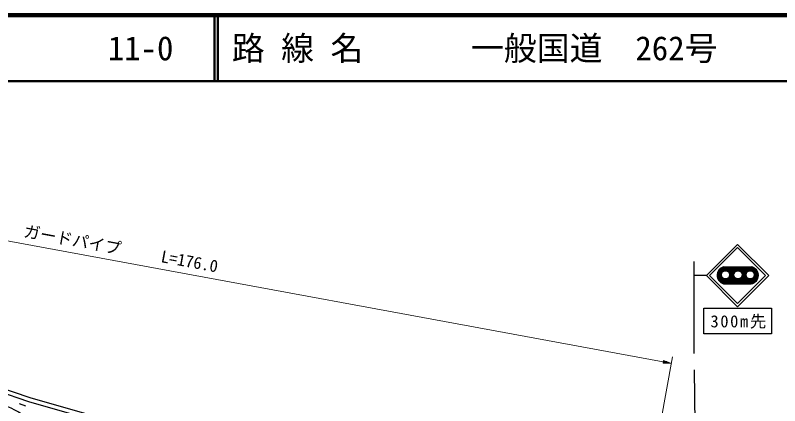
# Model space of a CAD drawing. Units: millimetres, scale not verified. Extents: x 40000 to 680000, y 20000 to 380000.
# Drawn here: x 147456 to 263680, y 320720 to 380000 of the extents above; entities that cross this region are included whole.
import ezdxf
from ezdxf.enums import TextEntityAlignment as Align

# ---------------------------------------------------------------- set-up
doc = ezdxf.new("R2010")
doc.units = ezdxf.units.MM
doc.header["$LTSCALE"] = 1000
for name, color, linetype, lineweight in [('M-BGD', 7, 'Continuous', 25), ('M-STR-HTXT', 7, 'Continuous', 13), ('M-STR-STRC', 7, 'Continuous', 25), ('M-TTL', 2, 'Continuous', 140), ('M-TTL-LINE', 7, 'Continuous', 50)]:
    doc.layers.add(name, color=color, linetype=linetype, lineweight=lineweight)
doc.layers.add('M-TTL-TXT', color=7, linetype='Continuous')
doc.styles.add('ＭＳ ゴシック', font='')
doc.styles.get('ＭＳ ゴシック').set_extended_font_data('MS Gothic')

msp = doc.modelspace()

# ---------------------------------------------------------------- hatches: boundary and pattern name
at = {"layer": 'M-STR-STRC'}
h = msp.add_hatch(dxfattribs=at)
h.set_pattern_fill('USER', color=256, style=0, pattern_type=2)
h.set_pattern_definition([(45, (256820, 339331), (-70.7107, 70.7107), []), (135, (256820, 339331), (-70.7107, -70.7107), [])])
h.paths.add_polyline_path([(259346, 339226, 0.8507), (259346, 341804), (255114, 341804, 0.73844), (255114, 339226)])
h.paths.add_polyline_path([(256048, 340590, 1), (254824, 340590, 0.41421), (255436, 339978, 0.41421)], flags=16)
h.paths.add_polyline_path([(257951, 340590, 1), (256726, 340590, 0.41421), (257338, 339978, 0.41421)], flags=16)
h.paths.add_polyline_path([(259801, 340590, 0.41421), (259188, 341203, 0.41421), (258576, 340590, 0.41421), (259188, 339978, 0.41421)], flags=16)

# ---------------------------------------------------------------- linework, layer by layer
at = {"layer": 'M-BGD'}
for p, q in [((142614, 324340), (149677, 321988)), ((142388, 323737), (149486, 321372)), ((149677, 321988), (160089, 318996)), ((148050, 321037), (148999, 320722)), ((149486, 321372), (159910, 318377))]:
    msp.add_line(p, q, dxfattribs=at)
for points, knots in [([(120449, 322786), (121044, 322902), (121232, 322909), (121735, 322975), (126488, 323606), (129222, 323211), (134011, 322975), (134843, 322934), (135307, 322863), (136128, 322721), (136626, 322635), (136908, 322591), (137398, 322467), (137834, 322357), (138069, 322263), (138499, 322129), (139227, 321901), (139640, 321787), (140361, 321536), (140866, 321360), (141145, 321248), (141631, 321028), (142305, 320723), (142688, 320557), (143325, 320181), (144581, 319440), (145297, 319033), (146457, 318149), (148432, 316644), (149325, 315545), (151199, 313916), (152084, 313146), (152567, 312700), (153485, 311969), (154396, 311242), (154959, 310903), (155940, 310275), (156427, 309963), (156701, 309788), (157210, 309513), (157887, 309148), (158284, 308976), (158988, 308667), (161164, 307711), (162421, 307266), (164635, 306403), (166507, 305674), (167106, 305446), (169441, 304571)], [0, 0, 0, 0, 1, 1, 1, 2, 2, 2, 3, 3, 3, 4, 4, 4, 5, 5, 5, 6, 6, 6, 7, 7, 7, 8, 8, 8, 9, 9, 9, 10, 10, 10, 11, 11, 11, 12, 12, 12, 13, 13, 13, 14, 14, 14, 15, 15, 15, 16, 16, 16, 16]), ([(143383, 322587), (143473, 322547), (143511, 322526), (143579, 322467), (143669, 322389), (143664, 322298), (143748, 322213), (145077, 320860), (146306, 320727), (147954, 319787), (150204, 318503), (151408, 317674), (153739, 316541), (155151, 315854), (156003, 315603), (157449, 314990), (158581, 314509), (159231, 314275), (160343, 313747), (161585, 313156), (162233, 312728), (163475, 312138), (166029, 310924), (167470, 310264), (170079, 309175), (171162, 308723), (171769, 308470), (172873, 308074), (173819, 307735), (174375, 307627), (175329, 307312), (176431, 306948), (177049, 306739), (178123, 306296), (178560, 306115), (178805, 306009), (179223, 305788), (179564, 305608), (179751, 305496), (180070, 305280), (180883, 304729), (181108, 304368), (181848, 303502)], [0, 0, 0, 0, 1, 1, 1, 2, 2, 2, 3, 3, 3, 4, 4, 4, 5, 5, 5, 6, 6, 6, 7, 7, 7, 8, 8, 8, 9, 9, 9, 10, 10, 10, 11, 11, 11, 12, 12, 12, 13, 13, 13, 14, 14, 14, 14])]:
    msp.add_open_spline(points, degree=3, knots=knots, dxfattribs=at)
at = {"layer": 'M-STR-HTXT'}
for p, q in [((80337, 357886), (245982, 327374)), ((244494, 312395), (247393, 328131)), ((246020, 327579), (245945, 327169)), ((247212, 327147), (245945, 327169)), ((246198, 327164), (245952, 327210)), ((245960, 327251), (246451, 327160)), ((246705, 327156), (245967, 327292)), ((245975, 327333), (246958, 327152)), ((247212, 327147), (245982, 327374)), ((245990, 327415), (246973, 327234)), ((246735, 327320), (245997, 327456)), ((246005, 327497), (246497, 327406)), ((246258, 327492), (246013, 327538)), ((247212, 327147), (246020, 327579))]:
    msp.add_line(p, q, dxfattribs=at)
at = {"layer": 'M-STR-STRC'}
for p, q in [((252533, 340477), (257271, 345214)), ((257271, 345214), (262009, 340477)), ((253028, 340477), (257271, 344719)), ((257271, 344719), (261514, 340477)), ((250630, 342621), (250630, 328628)), ((255114, 341804), (259346, 341804)), ((252533, 340477), (250658, 340503)), ((252533, 340477), (257271, 335739)), ((253028, 340477), (257271, 336234)), ((257271, 336234), (261514, 340477)), ((257271, 335739), (262009, 340477)), ((255114, 339226), (259346, 339226)), ((252165, 331656), (252165, 335553)), ((252165, 335553), (262416, 335553)), ((262416, 335553), (262416, 331656)), ((262416, 331656), (252165, 331656)), ((250655, 326162), (251681, 267843))]:
    msp.add_line(p, q, dxfattribs=at)
for centre in [(255436, 340590), (257338, 340590), (259188, 340590)]:
    msp.add_circle(centre, 612, dxfattribs=at)
for centre, radius, start, end in [((255511, 340515), 1349, 107.11297, 252.88703), ((259137, 340515), 1306, 279.22415, 80.77585)]:
    msp.add_arc(centre, radius, start, end, dxfattribs=at)
at = {"layer": 'M-TTL'}
msp.add_line((680000, 380000), (40000, 380000), dxfattribs=at)
at = {"layer": 'M-TTL-LINE'}
for p, q in [((177750, 380000), (177750, 370000)), ((178250, 380000), (178250, 370000)), ((40000, 370000), (680000, 370000))]:
    msp.add_line(p, q, dxfattribs=at)

# ---------------------------------------------------------------- texts
at = {"layer": 'M-STR-HTXT', "style": 'ＭＳ ゴシック'}
msp.add_text('ガードパイプ     L=176.0', height=1833, rotation=349.563, dxfattribs=at).set_placement((163250, 343121), align=Align.BOTTOM_CENTER)
at = {"layer": 'M-STR-STRC', "insert": (257645, 332403), "char_height": 1833, "attachment_point": 8, "style": 'ＭＳ ゴシック'}
msp.add_mtext('\\T1.2;300m先', dxfattribs=at)
at = {"layer": 'M-TTL-TXT', "style": 'ＭＳ ゴシック'}
for s, p in [('11-0', (161521, 375000)), ('路 線 名', (180380, 375000)), ('一般国道\u3000262号', (216734, 375000))]:
    msp.add_text(s, height=3666, dxfattribs=at).set_placement(p, align=Align.MIDDLE_LEFT)

doc.saveas('drawing.dxf')
